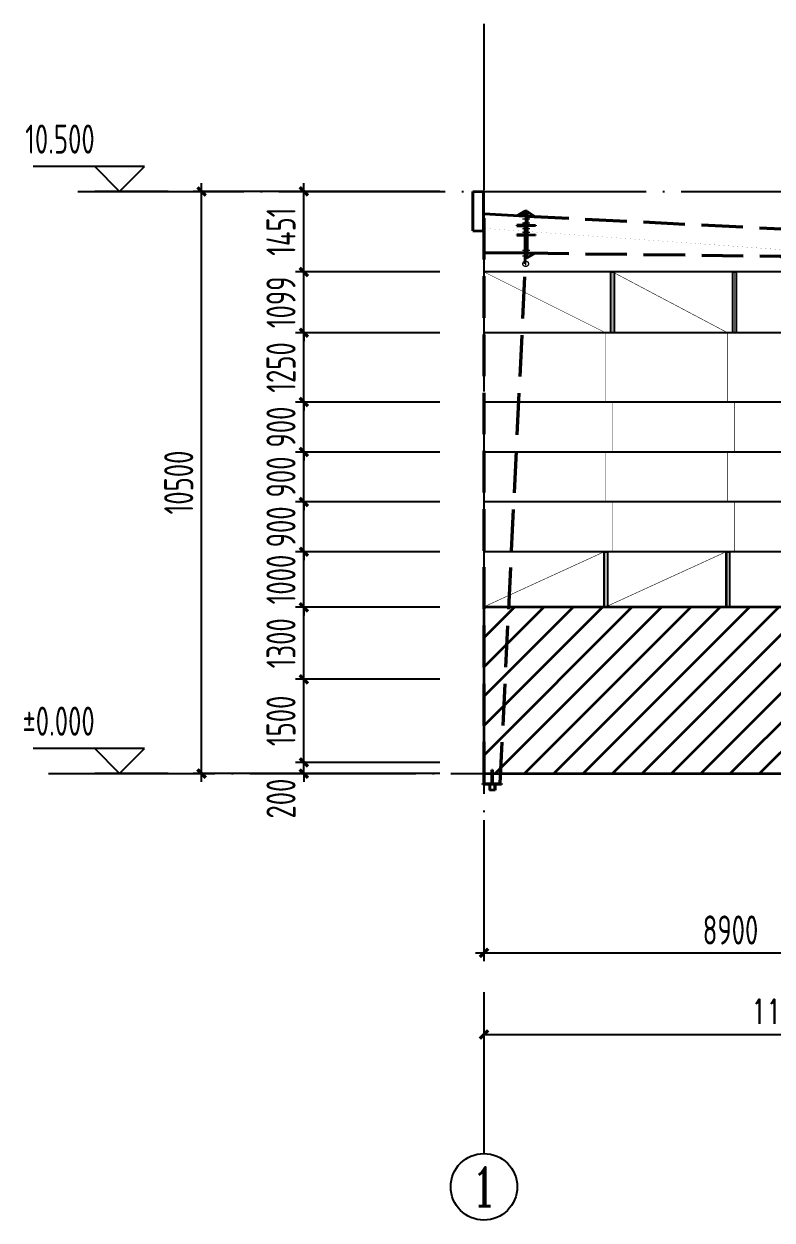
# Model space of a CAD drawing. Extents: x 899043 to 2598688, y -137197 to 211789.
# Drawn here: x 1909792 to 1923295, y 18555 to 40131 of the extents above; entities that cross this region are included whole.
import ezdxf
from ezdxf.enums import TextEntityAlignment as Align

# ---------------------------------------------------------------- set-up
doc = ezdxf.new("R2010")
doc.units = 0
doc.header["$LTSCALE"] = 1500
doc.header["$MEASUREMENT"] = 0
doc.linetypes.add('DASH', pattern=[0.35, 0.25, -0.1])
doc.linetypes.add('DOTE', pattern=[2.4200000000000004, 2, -0.2, 0.02, -0.2])
for name, color, linetype, lineweight in [('10', 7, 'Continuous', 35), ('114', 2, 'Continuous', 18), ('116', 1, 'Continuous', 35), ('14', 2, 'Continuous', 35), ('墙线__粗线', 7, 'Continuous', 18), ('钢板标注', 9, 'Continuous', 18)]:
    doc.layers.add(name, color=color, linetype=linetype, lineweight=lineweight)
for name, color, linetype in [('AXIS', 3, 'Continuous'), ('AXIS_TEXT', 7, 'Continuous'), ('DIM', 3, 'Continuous'), ('THIN', 7, 'Continuous')]:
    doc.layers.add(name, color=color, linetype=linetype)
doc.styles.add('_TCH_AXIS', font='COMPLEX', dxfattribs={"bigfont": 'GBCBIG'})
doc.styles.add('_TCH_DIM_T3', font='SIMPLEX', dxfattribs={"width": 0.7058823529411765, "bigfont": 'GBCBIG'})
doc.styles.add('COMPLEX', font='COMPLEX')
doc.styles.add('FromPkpm', font='Pkpmeng', dxfattribs={"width": 0.7, "bigfont": 'hztxt'})
doc.styles.add('TSSD_Dimension', font='Tssdeng.shx', dxfattribs={"width": 0.7, "bigfont": 'hztxt.shx'})
doc.styles.add('TSSD_Label', font='Tssdeng.shx', dxfattribs={"width": 0.7, "bigfont": 'hztxt.shx'})
doc.dimstyles.new('_TCH_ARCH&&150', dxfattribs={"dimtxt": 446.25, "dimasz": 150, "dimexe": 375, "dimexo": 450, "dimgap": 189.375, "dimtad": 1, "dimdec": 0, "dimzin": 0, "dimdsep": 46, "dimtxsty": '_TCH_DIM_T3', "dimblk": 'ARCHTICK', "dimcen": 0.09, "dimclrt": 7, "dimazin": 2, "dimtfac": 1, "dimtdec": 0, "dimtix": 1, "dimtmove": 2, "dimatfit": 3, "dimfxl": 0, "dimtolj": 1, "dimtzin": 0, "dimarcsym": 0})
doc.dimstyles.new('TSSD_150_150', dxfattribs={"dimtxt": 525, "dimasz": 150, "dimexe": 150, "dimexo": 375, "dimgap": 150, "dimtad": 1, "dimdec": 0, "dimzin": 0, "dimdsep": 46, "dimtxsty": 'TSSD_Dimension', "dimblk": 'ARCHTICK', "dimblk1": 'ARCHTICK', "dimblk2": 'ARCHTICK', "dimcen": 0, "dimdle": 150, "dimclrt": 7, "dimadec": 0, "dimazin": 0, "dimtfac": 1, "dimtdec": 0, "dimtix": 1, "dimtmove": 2, "dimatfit": 3, "dimfxl": 0, "dimtolj": 1, "dimtzin": 0, "dimarcsym": 0})

# ---------------------------------------------------------------- blocks, each defined once
blk = doc.blocks.new('_ArchTick')
at = {"color": 0, "linetype": 'ByBlock', "const_width": 0.4}
blk.add_lwpolyline([(-0.5, -0.5), (0.5, 0.5)], dxfattribs=at)
blk = doc.blocks.new('*D896')
at = {"layer": 'Defpoints', "color": 0}
for p in [(1912998.438616797, 37108.83222908267), (1917674.25550958, 37108.83222908266), (1917674.25551447, 26608.83222908266)]:
    blk.add_point(p, dxfattribs=at)
at = {"layer": 'DIM', "color": 0, "lineweight": -2}
for p, q in [((1912998.438616797, 26458.83222908266), (1912998.438616797, 37258.83222908267)), ((1917299.25550958, 37108.83222908266), (1912848.438616797, 37108.83222908267)), ((1917299.25551447, 26608.83222908266), (1912848.438616797, 26608.83222908266))]:
    blk.add_line(p, q, dxfattribs=at)
at = {"layer": 'DIM', "color": 0, "lineweight": -2, "xscale": 150, "yscale": 150, "zscale": 150}
for p, rotation in [((1912998.438616797, 37108.83222908267), 90), ((1912998.438616797, 26608.83222908266), 270)]:
    blk.add_blockref('_ArchTick', p, dxfattribs=dict(at, rotation=rotation))
at = {"layer": 'DIM', "color": 7, "insert": (1912585.938616797, 31858.83222908297), "char_height": 525, "attachment_point": 5, "rotation": 90, "style": 'TSSD_Dimension'}
blk.add_mtext('\\A1;10500', dxfattribs=at)
blk = doc.blocks.new('*D897')
at = {"layer": 'Defpoints', "color": 0}
for p in [(1914844.429730374, 26808.83224042351), (1917674.25551447, 26808.83224042351), (1917674.25551447, 26608.83227268411)]:
    blk.add_point(p, dxfattribs=at)
at = {"layer": 'DIM', "color": 0, "lineweight": -2}
for p, q in [((1917299.25551447, 26808.83224042351), (1914694.429730374, 26808.83224042351)), ((1914844.429730374, 26808.83224042351), (1914844.429730374, 26958.83224042351)), ((1914844.429730374, 26608.83227268411), (1914844.429730374, 26808.83224042351)), ((1917299.25551447, 26608.83227268411), (1914694.429730374, 26608.83227268411)), ((1914844.429730374, 26608.83227268411), (1914844.429730374, 26458.83227268411))]:
    blk.add_line(p, q, dxfattribs=at)
at = {"layer": 'DIM', "color": 0, "lineweight": -2, "xscale": 150, "yscale": 150, "zscale": 150}
for p, rotation in [((1914844.429730374, 26808.83224042351), 270), ((1914844.429730374, 26608.83227268411), 90)]:
    blk.add_blockref('_ArchTick', p, dxfattribs=dict(at, rotation=rotation))
at = {"layer": 'DIM', "color": 7, "insert": (1914431.929730374, 26157.19765729978), "char_height": 525, "attachment_point": 5, "rotation": 90, "style": 'TSSD_Dimension'}
blk.add_mtext('\\A1;200', dxfattribs=at)
blk = doc.blocks.new('*D898')
at = {"layer": 'Defpoints', "color": 0}
for p in [(1914844.429729981, 29608.83199054564), (1917674.25551447, 29608.83199054564), (1917674.25551447, 28308.83224041507)]:
    blk.add_point(p, dxfattribs=at)
at = {"layer": 'DIM', "color": 0, "lineweight": -2}
for p, q in [((1917299.25551447, 29608.83199054564), (1914694.429729981, 29608.83199054564)), ((1914844.429729981, 28158.83224041507), (1914844.429729981, 29758.83199054564)), ((1917299.25551447, 28308.83224041507), (1914694.429729981, 28308.83224041507))]:
    blk.add_line(p, q, dxfattribs=at)
at = {"layer": 'DIM', "color": 0, "lineweight": -2, "xscale": 150, "yscale": 150, "zscale": 150}
for p, rotation in [((1914844.429729981, 29608.83199054564), 90), ((1914844.429729981, 28308.83224041507), 270)]:
    blk.add_blockref('_ArchTick', p, dxfattribs=dict(at, rotation=rotation))
at = {"layer": 'DIM', "color": 7, "insert": (1914431.929729981, 28958.83211548067), "char_height": 525, "attachment_point": 5, "rotation": 90, "style": 'TSSD_Dimension'}
blk.add_mtext('\\A1;1300', dxfattribs=at)
blk = doc.blocks.new('*D899')
at = {"layer": 'Defpoints', "color": 0}
for p in [(1914844.429729677, 31508.8322459693), (1917674.25551447, 31508.8322459693), (1917674.25551447, 30608.83224041501)]:
    blk.add_point(p, dxfattribs=at)
at = {"layer": 'DIM', "color": 0, "lineweight": -2}
for p, q in [((1917299.25551447, 31508.8322459693), (1914694.429729677, 31508.8322459693)), ((1914844.429729677, 31508.8322459693), (1914844.429729677, 31658.8322459693)), ((1914844.429729677, 30608.83224041501), (1914844.429729677, 31508.8322459693)), ((1917299.25551447, 30608.83224041501), (1914694.429729677, 30608.83224041501)), ((1914844.429729677, 30608.83224041501), (1914844.429729677, 30458.83224041501))]:
    blk.add_line(p, q, dxfattribs=at)
at = {"layer": 'DIM', "color": 0, "lineweight": -2, "xscale": 150, "yscale": 150, "zscale": 150}
for p, rotation in [((1914844.429729677, 31508.8322459693), 270), ((1914844.429729677, 30608.83224041501), 90)]:
    blk.add_blockref('_ArchTick', p, dxfattribs=dict(at, rotation=rotation))
at = {"layer": 'DIM', "color": 7, "insert": (1914431.929729677, 31058.83224319246), "char_height": 525, "attachment_point": 5, "rotation": 90, "style": 'TSSD_Dimension'}
blk.add_mtext('\\A1;900', dxfattribs=at)
blk = doc.blocks.new('*D900')
at = {"layer": 'Defpoints', "color": 0}
for p in [(1914844.42972941, 33308.8322515236), (1917674.25551447, 33308.83225152359), (1917674.25551447, 32408.83225152359)]:
    blk.add_point(p, dxfattribs=at)
at = {"layer": 'DIM', "color": 0, "lineweight": -2}
for p, q in [((1914844.42972941, 33308.8322515236), (1914844.42972941, 33458.8322515236)), ((1917299.25551447, 33308.83225152359), (1914694.42972941, 33308.8322515236)), ((1914844.42972941, 32408.83225152359), (1914844.42972941, 33308.8322515236)), ((1917299.25551447, 32408.83225152359), (1914694.42972941, 32408.83225152359)), ((1914844.42972941, 32408.83225152359), (1914844.42972941, 32258.83225152359))]:
    blk.add_line(p, q, dxfattribs=at)
at = {"layer": 'DIM', "color": 0, "lineweight": -2, "xscale": 150, "yscale": 150, "zscale": 150}
for p, rotation in [((1914844.42972941, 33308.8322515236), 270), ((1914844.42972941, 32408.83225152359), 90)]:
    blk.add_blockref('_ArchTick', p, dxfattribs=dict(at, rotation=rotation))
at = {"layer": 'DIM', "color": 7, "insert": (1914431.92972941, 32858.83225152391), "char_height": 525, "attachment_point": 5, "rotation": 90, "style": 'TSSD_Dimension'}
blk.add_mtext('\\A1;900', dxfattribs=at)
blk = doc.blocks.new('*D901')
at = {"layer": 'Defpoints', "color": 0}
for p in [(1914844.429729225, 34558.83225152383), (1917674.25551447, 34558.83225152383), (1917674.25551447, 33308.83225152359)]:
    blk.add_point(p, dxfattribs=at)
at = {"layer": 'DIM', "color": 0, "lineweight": -2}
for p, q in [((1917299.25551447, 34558.83225152383), (1914694.429729225, 34558.83225152383)), ((1914844.429729225, 34558.83225152383), (1914844.429729225, 34708.83225152383)), ((1914844.429729225, 33308.8322515236), (1914844.429729225, 34558.83225152383)), ((1917299.25551447, 33308.83225152359), (1914694.429729225, 33308.8322515236)), ((1914844.429729225, 33308.8322515236), (1914844.429729225, 33158.8322515236))]:
    blk.add_line(p, q, dxfattribs=at)
at = {"layer": 'DIM', "color": 0, "lineweight": -2, "xscale": 150, "yscale": 150, "zscale": 150}
for p, rotation in [((1914844.429729225, 34558.83225152383), 270), ((1914844.429729225, 33308.8322515236), 90)]:
    blk.add_blockref('_ArchTick', p, dxfattribs=dict(at, rotation=rotation))
at = {"layer": 'DIM', "color": 7, "insert": (1914431.929729225, 33933.83225152402), "char_height": 525, "attachment_point": 5, "rotation": 90, "style": 'TSSD_Dimension'}
blk.add_mtext('\\A1;1250', dxfattribs=at)
blk = doc.blocks.new('*D902')
at = {"layer": 'Defpoints', "color": 0}
for p in [(1914844.429728847, 37108.83227254308), (1917674.25551447, 37108.83227254308), (1917674.25551447, 35658.20733888472)]:
    blk.add_point(p, dxfattribs=at)
at = {"layer": 'DIM', "color": 0, "lineweight": -2}
for p, q in [((1914844.429728847, 35508.20733888473), (1914844.429728847, 37258.83227254308)), ((1917299.25551447, 37108.83227254308), (1914694.429728847, 37108.83227254308)), ((1917299.25551447, 35658.20733888472), (1914694.429728847, 35658.20733888473))]:
    blk.add_line(p, q, dxfattribs=at)
at = {"layer": 'DIM', "color": 0, "lineweight": -2, "xscale": 150, "yscale": 150, "zscale": 150}
for p, rotation in [((1914844.429728847, 37108.83227254308), 90), ((1914844.429728847, 35658.20733888473), 270)]:
    blk.add_blockref('_ArchTick', p, dxfattribs=dict(at, rotation=rotation))
at = {"layer": 'DIM', "color": 7, "insert": (1914431.929728847, 36383.51980571421), "char_height": 525, "attachment_point": 5, "rotation": 90, "style": 'TSSD_Dimension'}
blk.add_mtext('\\A1;1451', dxfattribs=at)
blk = doc.blocks.new('*D903')
at = {"layer": 'Defpoints', "color": 0}
for p in [(1914844.42972904, 35658.20733888473), (1917674.25551447, 35658.20733888472), (1917674.25551447, 34558.83225152383)]:
    blk.add_point(p, dxfattribs=at)
at = {"layer": 'DIM', "color": 0, "lineweight": -2}
for p, q in [((1917299.25551447, 35658.20733888472), (1914694.42972904, 35658.20733888473)), ((1914844.42972904, 35658.20733888473), (1914844.42972904, 35808.20733888473)), ((1914844.42972904, 34558.83225152383), (1914844.42972904, 35658.20733888473)), ((1917299.25551447, 34558.83225152383), (1914694.42972904, 34558.83225152383)), ((1914844.42972904, 34558.83225152383), (1914844.42972904, 34408.83225152383))]:
    blk.add_line(p, q, dxfattribs=at)
at = {"layer": 'DIM', "color": 0, "lineweight": -2, "xscale": 150, "yscale": 150, "zscale": 150}
for p, rotation in [((1914844.42972904, 35658.20733888473), 270), ((1914844.42972904, 34558.83225152383), 90)]:
    blk.add_blockref('_ArchTick', p, dxfattribs=dict(at, rotation=rotation))
at = {"layer": 'DIM', "color": 7, "insert": (1914431.92972904, 35108.51979520459), "char_height": 525, "attachment_point": 5, "rotation": 90, "style": 'TSSD_Dimension'}
blk.add_mtext('\\A1;1099', dxfattribs=at)
blk = doc.blocks.new('*D904')
at = {"layer": 'Defpoints', "color": 0}
for p in [(1914844.429729544, 32408.83225152359), (1917674.25551447, 32408.83225152359), (1917674.25551447, 31508.8322459693)]:
    blk.add_point(p, dxfattribs=at)
at = {"layer": 'DIM', "color": 0, "lineweight": -2}
for p, q in [((1917299.25551447, 32408.83225152359), (1914694.429729544, 32408.83225152359)), ((1914844.429729544, 32408.83225152359), (1914844.429729544, 32558.83225152359)), ((1914844.429729544, 31508.8322459693), (1914844.429729544, 32408.83225152359)), ((1917299.25551447, 31508.8322459693), (1914694.429729544, 31508.8322459693)), ((1914844.429729544, 31508.8322459693), (1914844.429729544, 31358.8322459693))]:
    blk.add_line(p, q, dxfattribs=at)
at = {"layer": 'DIM', "color": 0, "lineweight": -2, "xscale": 150, "yscale": 150, "zscale": 150}
for p, rotation in [((1914844.429729544, 32408.83225152359), 270), ((1914844.429729544, 31508.8322459693), 90)]:
    blk.add_blockref('_ArchTick', p, dxfattribs=dict(at, rotation=rotation))
at = {"layer": 'DIM', "color": 7, "insert": (1914431.929729544, 31958.83224874676), "char_height": 525, "attachment_point": 5, "rotation": 90, "style": 'TSSD_Dimension'}
blk.add_mtext('\\A1;900', dxfattribs=at)
blk = doc.blocks.new('*D905')
at = {"layer": 'Defpoints', "color": 0}
for p in [(1914844.42972981, 30608.83224041495), (1917674.25551447, 30608.83224041495), (1917674.25551447, 29608.83199054564)]:
    blk.add_point(p, dxfattribs=at)
at = {"layer": 'DIM', "color": 0, "lineweight": -2}
for p, q in [((1914844.42972981, 30608.83224041495), (1914844.42972981, 30758.83224041495)), ((1917299.25551447, 30608.83224041495), (1914694.42972981, 30608.83224041495)), ((1914844.42972981, 29608.83199054564), (1914844.42972981, 30608.83224041495)), ((1917299.25551447, 29608.83199054564), (1914694.42972981, 29608.83199054564)), ((1914844.42972981, 29608.83199054564), (1914844.42972981, 29458.83199054564))]:
    blk.add_line(p, q, dxfattribs=at)
at = {"layer": 'DIM', "color": 0, "lineweight": -2, "xscale": 150, "yscale": 150, "zscale": 150}
for p, rotation in [((1914844.42972981, 30608.83224041495), 270), ((1914844.42972981, 29608.83199054564), 90)]:
    blk.add_blockref('_ArchTick', p, dxfattribs=dict(at, rotation=rotation))
at = {"layer": 'DIM', "color": 7, "insert": (1914431.92972981, 30108.83211548061), "char_height": 525, "attachment_point": 5, "rotation": 90, "style": 'TSSD_Dimension'}
blk.add_mtext('\\A1;1000', dxfattribs=at)
blk = doc.blocks.new('*D906')
at = {"layer": 'Defpoints', "color": 0}
for p in [(1914844.429730151, 28308.83224035005), (1917674.25551447, 28308.83224035005), (1917674.25551447, 26808.83224042351)]:
    blk.add_point(p, dxfattribs=at)
at = {"layer": 'DIM', "color": 0, "lineweight": -2}
for p, q in [((1917299.25551447, 28308.83224035005), (1914694.429730151, 28308.83224035005)), ((1914844.429730151, 26658.83224042351), (1914844.429730151, 28458.83224035005)), ((1917299.25551447, 26808.83224042351), (1914694.429730151, 26808.83224042351))]:
    blk.add_line(p, q, dxfattribs=at)
at = {"layer": 'DIM', "color": 0, "lineweight": -2, "xscale": 150, "yscale": 150, "zscale": 150}
for p, rotation in [((1914844.429730151, 28308.83224035005), 90), ((1914844.429730151, 26808.83224042351), 270)]:
    blk.add_blockref('_ArchTick', p, dxfattribs=dict(at, rotation=rotation))
at = {"layer": 'DIM', "color": 7, "insert": (1914431.929730151, 27558.83224038709), "char_height": 525, "attachment_point": 5, "rotation": 90, "style": 'TSSD_Dimension'}
blk.add_mtext('\\A1;1500', dxfattribs=at)
blk = doc.blocks.new('A$C72AE6952')
at = {"color": 253, "linetype": 'DASH', "lineweight": 35, "ltscale": 2}
for p, q in [((-22350, 9992.5), (-22349.99999989872, 10699.99220542183)), ((-22349.99999989872, 10699.99220542183), (-22341.99999989872, 10699.99220542183)), ((-22349.99999989872, 10699.99220542183), (-22149.99999989872, 10699.99220542183)), ((-22342, 9992.5), (-22341.99999989872, 10699.99220542183)), ((-22158, 9992.5), (-22157.99999989872, 10699.99220542183)), ((-22157.99999989872, 10699.99220542183), (-22149.99999989872, 10699.99220542183)), ((-22150, 9992.5), (-22149.99999989872, 10699.99220542183)), ((-22150, 20), (-22150.00042724609, 10287.984375)), ((-22150.00042724609, 10287.984375), (-22138.00042724609, 10287.3828125)), ((-22138, 20), (-22138.00042724609, 10287.3828125)), ((-21369.61645507812, 10260.98046875), (-16650, 10025)), ((-21369.61645507812, 10248.96484375), (-16650.59912109375, 10013.015625)), ((-22350, 9992.5), (-22150, 9992.5)), ((-16614.4443359375, 10015.2109375), (-5686.349609375, 9468.80859375)), ((-16614.044921875, 10023.203125), (-5685.95703125, 9476.796875)), ((-21369.61645507812, 9596.96484375), (-16674.36865234375, 9537.6171875)), ((-21369.61645507812, 9584.9609375), (-16674.96826171875, 9525.625)), ((-16639.01318359375, 9523.82421875), (-5710.591796875, 8977.40625)), ((-16638.61376953125, 9531.81640625), (-5710.197265625, 8985.3984375)), ((-21862.01416015625, 20), (-21405.61645507812, 9394.9609375)), ((-21850, 20), (-21393.60180664062, 9394.9609375)), ((-21405.61645507812, 9394.9609375), (-21393.60180664062, 9394.9609375)), ((-5650.591796875, 9463.015625), (-309.099609375, 9203.03125)), ((-5650, 9475), (-309.099609375, 9215.046875)), ((-11224.99612600822, 9254.525488208295), (-11224.99612622824, 19.9999985081522)), ((-11219.99612600822, 9254.275465006169), (-11219.99612622824, 19.9999985081522)), ((-11079.99612600822, 9247.274815345983), (-11079.99612622824, 19.9999985081522)), ((-11074.99612600775, 9247.024792143828), (-11074.99612622824, 19.9999985081522)), ((-5674.634765625, 8975.62109375), (-309.099609375, 8476.2578125)), ((-5674.04296875, 8987.6171875), (-309.099609375, 8488.3125)), ((137.998046875, 20), (275.66796875, 8443.6875)), ((150, 20), (287.66796875, 8443.6875)), ((275.66796875, 8443.6875), (287.66796875, 8443.6875)), ((-150, 20), (-285.1015625, 8286.2578125)), ((-285.1015625, 8286.2578125), (-273.099609375, 8286.2578125)), ((-137.998046875, 20), (-273.099609375, 8286.2578125))]:
    blk.add_line(p, q, dxfattribs=at)
at = {"layer": '114', "color": 253, "linetype": 'DASH', "lineweight": 18, "ltscale": 2}
for p, q in [((-21455.61645507812, 10305.98046875), (-21319.61645507812, 10305.98046875)), ((-21455.61645507812, 10203.96484375), (-21319.61645507812, 10203.96484375)), ((-21455.61645507812, 10133.96484375), (-21319.61645507812, 10133.96484375)), ((-21455.61645507812, 10033.96484375), (-21319.61645507812, 10033.96484375)), ((-21455.61645507812, 9963.96484375), (-21319.61645507812, 9963.96484375)), ((-16702.78369140625, 9970.56640625), (-16566.95361328125, 9963.77734375)), ((-16697.6904296875, 10072.44140625), (-16561.8603515625, 10065.6484375)), ((-21455.61645507812, 9641.96484375), (-21319.61645507812, 9641.96484375)), ((-21455.61645507812, 9539.9609375), (-21319.61645507812, 9539.9609375)), ((-16722.05908203125, 9585.05859375), (-16586.22900390625, 9578.265625)), ((-5733.6796875, 9524.203125), (-5597.84375, 9517.50390625)), ((-16727.15283203125, 9483.17578125), (-16591.32275390625, 9476.3828125)), ((-5738.505859375, 9426.328125), (-5602.669921875, 9419.625)), ((-359.099609375, 9260.046875), (-223.099609375, 9260.046875)), ((-359.099609375, 9158.03125), (-223.099609375, 9158.03125)), ((-359.099609375, 9088.03125), (-223.099609375, 9088.03125)), ((225.66796875, 9261.19140625), (361.66796875, 9261.19140625)), ((225.66796875, 9161.1796875), (361.66796875, 9161.1796875)), ((225.66796875, 9091.1796875), (361.66796875, 9091.1796875)), ((-5762.748046875, 8934.921875), (-5626.912109375, 8928.22265625)), ((-5757.919921875, 9032.8046875), (-5622.083984375, 9026.10546875)), ((-359.099609375, 8988.03125), (-223.099609375, 8988.03125)), ((-359.099609375, 8918.03125), (-223.099609375, 8918.03125)), ((225.66796875, 8890.1796875), (361.66796875, 8890.1796875)), ((225.66796875, 8688.75390625), (361.66796875, 8688.75390625)), ((-359.099609375, 8533.3125), (-223.099609375, 8533.3125)), ((-359.099609375, 8431.2578125), (-223.099609375, 8431.2578125)), ((225.66796875, 8588.6875), (361.66796875, 8588.6875))]:
    blk.add_line(p, q, dxfattribs=at)
at = {"layer": '114', "color": 253, "linetype": 'DASH', "lineweight": 70, "ltscale": 2}
for p, q in [((-21405.61645507812, 10305.98046875), (-21369.61645507812, 10305.98046875)), ((-21405.61645507812, 10203.96484375), (-21369.61645507812, 10203.96484375)), ((-21405.61645507812, 10133.96484375), (-21369.61645507812, 10133.96484375)), ((-21405.61645507812, 10033.96484375), (-21369.61645507812, 10033.96484375)), ((-21405.61645507812, 9963.96484375), (-21369.61645507812, 9963.96484375)), ((-16652.84619140625, 9968.0703125), (-16616.89111328125, 9966.2734375)), ((-16647.7529296875, 10069.9453125), (-16611.7978515625, 10068.1484375)), ((-21405.61645507812, 9641.96484375), (-21369.61645507812, 9641.96484375)), ((-21405.61645507812, 9539.9609375), (-21369.61645507812, 9539.9609375)), ((-16672.12158203125, 9582.5625), (-16636.16650390625, 9580.765625)), ((-5683.740234375, 9521.7421875), (-5647.783203125, 9519.96875)), ((-16677.21533203125, 9480.6796875), (-16641.26025390625, 9478.8828125)), ((-5688.56640625, 9423.86328125), (-5652.609375, 9422.08984375)), ((-309.099609375, 9260.046875), (-273.099609375, 9260.046875)), ((-309.099609375, 9158.03125), (-273.099609375, 9158.03125)), ((-309.099609375, 9088.03125), (-273.099609375, 9088.03125)), ((275.66796875, 9261.19140625), (311.66796875, 9261.19140625)), ((275.66796875, 9161.1796875), (311.66796875, 9161.1796875)), ((275.66796875, 9091.1796875), (311.66796875, 9091.1796875)), ((-5712.80859375, 8932.4609375), (-5676.8515625, 8930.6875)), ((-5707.98046875, 9030.34375), (-5672.0234375, 9028.5703125)), ((-309.099609375, 8988.03125), (-273.099609375, 8988.03125)), ((-309.099609375, 8918.03125), (-273.099609375, 8918.03125)), ((275.66796875, 8890.1796875), (311.66796875, 8890.1796875)), ((275.66796875, 8688.75390625), (311.66796875, 8688.75390625)), ((-309.099609375, 8533.3125), (-273.099609375, 8533.3125)), ((-309.099609375, 8431.2578125), (-273.099609375, 8431.2578125)), ((275.66796875, 8588.6875), (311.66796875, 8588.6875))]:
    blk.add_line(p, q, dxfattribs=at)
at = {"layer": '116', "color": 253, "linetype": 'DASH', "lineweight": 35, "ltscale": 2}
for p, q in [((-22050, 2.930755726993084e-08), (-22050.00000005867, -99.99999997069244)), ((-22041.5, 2.435990609228611e-08), (-22041.50000005867, -99.9999999756401)), ((-50, 2.930755726993084e-08), (-50.00000005867332, -99.99999997069244)), ((-41.5, 2.435990609228611e-08), (-41.50000005867332, -99.9999999756401)), ((-21950.00000005867, -100.0000000293658), (-22050.00000005867, -99.99999997069244)), ((-21958.5, -2.435990609228611e-08), (-21958.50000005867, -100.0000000243599)), ((-21950, -2.936576493084431e-08), (-21950.00000005867, -100.0000000293658)), ((-11200.00002307631, -1.491847797296941e-06), (-11200.00002307631, -100.0000014918478)), ((-11200.00002307631, -100.0000014918478), (-11100.00002307631, -100.0000014918478)), ((-11191.50002307631, -1.491847797296941e-06), (-11191.50002307631, -100.0000014918478)), ((-11108.50002307631, -1.491847797296941e-06), (-11108.50002307631, -100.0000014918478)), ((-11100.00002307631, -1.491847797296941e-06), (-11100.00002307631, -100.0000014918478)), ((49.99999994132668, -100.0000000293658), (-50.00000005867332, -99.99999997069244)), ((41.5, -2.435990609228611e-08), (41.49999994132668, -100.0000000243599)), ((50, -2.936576493084431e-08), (49.99999994132668, -100.0000000293658))]:
    blk.add_line(p, q, dxfattribs=at)
at = {"layer": '14', "color": 253, "linetype": 'DASH', "lineweight": 35, "ltscale": 2}
for p, q in [((-22150.00042724609, 10300), (-21405.61645507812, 10262.78125)), ((-22150.00042724609, 10287.984375), (-22150.00042724609, 10300)), ((-21405.61645507812, 10250.765625), (-22150.00042724609, 10287.984375)), ((-21540.44799804688, 10269.51953125), (-21405.61645507812, 10347.78125)), ((-21425.59143066406, 10263.77734375), (-21540.44799804688, 10269.51953125)), ((-21405.61645507812, 10282.78125), (-21425.59143066406, 10263.77734375)), ((-21405.61645507812, 9394.9609375), (-21405.61645507812, 10349.9609375)), ((-21405.61645507812, 10349.9609375), (-21387.61645507812, 10349.9609375)), ((-21405.61645507812, 10347.78125), (-21405.61645507812, 10282.78125)), ((-21405.61645507812, 10262.78125), (-21405.61645507812, 10250.765625)), ((-21387.61645507812, 10349.9609375), (-21387.61645507812, 9394.9609375)), ((-21387.61645507812, 9494.9609375), (-21387.61645507812, 10349.9609375)), ((-21387.61645507812, 10349.9609375), (-21369.61645507812, 10349.9609375)), ((-21369.61645507812, 10349.9609375), (-21369.61645507812, 9494.9609375)), ((-21369.61645507812, 10280.98046875), (-21369.61645507812, 10345.98046875)), ((-21369.61645507812, 10345.98046875), (-21234.78491210938, 10254.23828125)), ((-21349.64135742188, 10259.98046875), (-21369.61645507812, 10280.98046875)), ((-21234.78491210938, 10254.23828125), (-21349.64135742188, 10259.98046875)), ((-21405.61645507812, 10088.96484375), (-21555.61645507812, 10088.96484375)), ((-21555.61645507812, 10088.96484375), (-21555.61645507812, 10078.96484375)), ((-21555.61645507812, 10078.96484375), (-21405.61645507812, 10078.96484375)), ((-21405.61645507812, 10078.96484375), (-21405.61645507812, 10088.96484375)), ((-21369.61645507812, 10088.96484375), (-21219.61645507812, 10088.96484375)), ((-21369.61645507812, 10078.96484375), (-21369.61645507812, 10088.96484375)), ((-21219.61645507812, 10078.96484375), (-21369.61645507812, 10078.96484375)), ((-21219.61645507812, 10088.96484375), (-21219.61645507812, 10078.96484375)), ((-16784.83154296875, 10031.7421875), (-16645.505859375, 10114.88671875)), ((-16669.97509765625, 10026), (-16784.83154296875, 10031.7421875)), ((-16679.5126953125, 9434.734375), (-16645.505859375, 10114.88671875)), ((-16649.00146484375, 10044.97265625), (-16669.97509765625, 10026)), ((-16627.5283203125, 10113.98828125), (-16661.53515625, 9433.8359375)), ((-16661.53515625, 9433.8359375), (-16627.5283203125, 10113.98828125)), ((-16645.505859375, 10114.88671875), (-16649.00146484375, 10044.97265625)), ((-16645.505859375, 10114.88671875), (-16627.5283203125, 10113.98828125)), ((-16609.55078125, 10113.08984375), (-16643.5576171875, 9432.9375)), ((-16627.5283203125, 10113.98828125), (-16609.55078125, 10113.08984375)), ((-16613.04638671875, 10043.17578125), (-16609.55078125, 10113.08984375)), ((-16594.06982421875, 10022.203125), (-16613.04638671875, 10043.17578125)), ((-16609.55078125, 10113.08984375), (-16479.21337890625, 10016.4609375)), ((-16479.21337890625, 10016.4609375), (-16594.06982421875, 10022.203125)), ((-21405.61645507812, 9918.96484375), (-21555.61645507812, 9918.96484375)), ((-21555.61645507812, 9918.96484375), (-21555.61645507812, 9908.96484375)), ((-21555.61645507812, 9908.96484375), (-21405.61645507812, 9908.96484375)), ((-21405.61645507812, 9908.96484375), (-21405.61645507812, 9918.96484375)), ((-21369.61645507812, 9918.96484375), (-21219.61645507812, 9918.96484375)), ((-21369.61645507812, 9908.96484375), (-21369.61645507812, 9918.96484375)), ((-21219.61645507812, 9908.96484375), (-21369.61645507812, 9908.96484375)), ((-21219.61645507812, 9918.96484375), (-21219.61645507812, 9908.96484375)), ((-22138.00042724609, 9596.9609375), (-21405.61645507812, 9596.9609375)), ((-22138.00042724609, 9584.9609375), (-22138.00042724609, 9596.9609375)), ((-21405.61645507812, 9584.9609375), (-22138.00042724609, 9584.9609375)), ((-21405.61645507812, 9596.9609375), (-21405.61645507812, 9584.9609375)), ((-21369.61645507812, 9494.9609375), (-21387.61645507812, 9494.9609375)), ((-21369.61645507812, 9564.9609375), (-21349.61791992188, 9584.7109375)), ((-21234.62719726562, 9583.2578125), (-21369.61645507812, 9499.9609375)), ((-21369.61645507812, 9499.9609375), (-21369.61645507812, 9564.9609375)), ((-21349.61791992188, 9584.7109375), (-21234.62719726562, 9583.2578125)), ((-16679.46240234375, 9435.734375), (-16809.95751953125, 9527.328125)), ((-16809.95751953125, 9527.328125), (-16694.966796875, 9525.875)), ((-16694.966796875, 9525.875), (-16675.966796875, 9505.6484375)), ((-16675.966796875, 9505.6484375), (-16679.46240234375, 9435.734375)), ((-16504.181640625, 9517.08203125), (-16643.50732421875, 9433.9375)), ((-16643.50732421875, 9433.9375), (-16640.01171875, 9503.8515625)), ((-16640.01171875, 9503.8515625), (-16619.0380859375, 9522.82421875)), ((-16619.0380859375, 9522.82421875), (-16504.181640625, 9517.08203125)), ((-5820.7890625, 9483.5390625), (-5681.5234375, 9566.6875)), ((-5715.076171875, 8886.515625), (-5681.5234375, 9566.6875)), ((-5684.970703125, 9496.7734375), (-5705.931640625, 9477.796875)), ((-5663.544921875, 9565.80078125), (-5697.09765625, 8885.62890625)), ((-5697.09765625, 8885.62890625), (-5663.544921875, 9565.80078125)), ((-5681.5234375, 9566.6875), (-5684.970703125, 9496.7734375)), ((-5681.5234375, 9566.6875), (-5663.544921875, 9565.80078125)), ((-5645.56640625, 9564.9140625), (-5679.119140625, 8884.7421875)), ((-5663.544921875, 9565.80078125), (-5645.56640625, 9564.9140625)), ((-5649.013671875, 9494.9765625), (-5645.56640625, 9564.890625)), ((-5630.0234375, 9474.02734375), (-5649.013671875, 9494.9765625)), ((-5645.56640625, 9564.890625), (-5515.16015625, 9468.4375)), ((-21387.61645507812, 9394.9609375), (-21405.61645507812, 9394.9609375)), ((-16661.53515625, 9433.8359375), (-16679.5126953125, 9434.734375)), ((-16643.5576171875, 9432.9375), (-16661.53515625, 9433.8359375)), ((-5705.931640625, 9477.796875), (-5820.7890625, 9483.5390625)), ((-5515.16015625, 9468.4375), (-5630.0234375, 9474.02734375)), ((-448.93359375, 9221.8515625), (-309.099609375, 9305.046875)), ((-309.099609375, 8386.2578125), (-309.099609375, 9306.2578125)), ((-309.099609375, 9306.2578125), (-291.099609375, 9306.2578125)), ((-309.099609375, 9305.046875), (-309.099609375, 9235.046875)), ((-291.099609375, 8286.2578125), (-291.099609375, 9306.2578125)), ((-291.099609375, 9306.2578125), (-273.099609375, 9306.2578125)), ((-291.099609375, 9306.2578125), (-291.099609375, 8386.2578125)), ((-273.099609375, 9306.2578125), (-273.099609375, 8286.2578125)), ((275.66796875, 8443.6875), (275.66796875, 9308.6875)), ((275.66796875, 9308.6875), (293.66796875, 9308.6875)), ((293.66796875, 9308.6875), (293.66796875, 8443.6875)), ((293.66796875, 8543.6875), (293.66796875, 9308.6875)), ((293.66796875, 9308.6875), (311.66796875, 9308.6875)), ((311.66796875, 9308.6875), (311.66796875, 8543.6875)), ((311.66796875, 9236.19140625), (311.66796875, 9306.19140625)), ((-329.076171875, 9216.015625), (-448.93359375, 9221.8515625)), ((-309.099609375, 9235.046875), (-329.076171875, 9216.015625)), ((275.66796875, 9216.19140625), (-273.099609375, 9215.046875)), ((-273.099609375, 9215.046875), (-273.099609375, 9203.03125)), ((-273.099609375, 9203.03125), (275.66796875, 9206.1796875)), ((-223.099609375, 9203.1328125), (-217.099609375, 9203.1484375)), ((221.787109375, 8628.4921875), (-223.099609375, 9203.1328125)), ((-217.099609375, 9203.1484375), (227.560546875, 8630.125)), ((275.66796875, 9206.1796875), (275.66796875, 9216.19140625)), ((-5715.025390625, 8887.515625), (-5845.423828125, 8984.14453125)), ((-5845.423828125, 8984.14453125), (-5730.56640625, 8978.40234375)), ((-5730.56640625, 8978.40234375), (-5711.578125, 8957.4296875)), ((-5697.09765625, 8885.62890625), (-5715.076171875, 8886.515625)), ((-5711.578125, 8957.4296875), (-5715.025390625, 8887.515625)), ((-5679.119140625, 8884.7421875), (-5697.09765625, 8885.62890625)), ((-5540.21484375, 8963.109375), (-5679.068359375, 8885.73046875)), ((-5679.068359375, 8885.73046875), (-5675.62109375, 8955.6484375)), ((-5675.62109375, 8955.6484375), (-5654.720703125, 8973.76953125)), ((-5654.720703125, 8973.76953125), (-5540.21484375, 8963.109375)), ((-309.099609375, 9043.03125), (-459.099609375, 9043.03125)), ((-459.099609375, 9043.03125), (-459.099609375, 9033.03125)), ((-459.099609375, 9033.03125), (-309.099609375, 9033.03125)), ((-309.099609375, 8873.03125), (-459.099609375, 8873.03125)), ((-459.099609375, 8873.03125), (-459.099609375, 8863.03125)), ((-459.099609375, 8863.03125), (-309.099609375, 8863.03125)), ((-309.099609375, 9033.03125), (-309.099609375, 9043.03125)), ((-309.099609375, 8863.03125), (-309.099609375, 8873.03125)), ((-273.099609375, 9043.03125), (-123.099609375, 9043.03125)), ((-273.099609375, 9033.03125), (-273.099609375, 9043.03125)), ((-123.099609375, 9033.03125), (-273.099609375, 9033.03125)), ((-273.099609375, 8873.03125), (-123.099609375, 8873.03125)), ((-273.099609375, 8863.03125), (-273.099609375, 8873.03125)), ((-123.099609375, 8863.03125), (-273.099609375, 8863.03125)), ((-123.099609375, 9043.03125), (-123.099609375, 9033.03125)), ((-123.099609375, 8873.03125), (-123.099609375, 8863.03125)), ((275.66796875, 9046.1796875), (155.66796875, 9046.1796875)), ((155.66796875, 9046.1796875), (155.66796875, 9036.1796875)), ((155.66796875, 9036.1796875), (275.66796875, 9036.1796875)), ((275.66796875, 9036.1796875), (275.66796875, 9046.1796875)), ((311.66796875, 9046.1796875), (431.66796875, 9046.1796875)), ((311.66796875, 9036.1796875), (311.66796875, 9046.1796875)), ((431.66796875, 9036.1796875), (311.66796875, 9036.1796875)), ((431.66796875, 9046.1796875), (431.66796875, 9036.1796875)), ((-273.099609375, 8488.3125), (275.66796875, 8643.75390625)), ((275.66796875, 8633.6875), (-273.099609375, 8476.2578125)), ((275.66796875, 8643.75390625), (275.66796875, 8633.6875)), ((-309.099609375, 8386.2578125), (-448.498046875, 8489.234375)), ((-448.498046875, 8489.234375), (-329.013671875, 8478.11328125)), ((-329.013671875, 8478.11328125), (-309.099609375, 8456.2578125)), ((-309.099609375, 8456.2578125), (-309.099609375, 8386.2578125)), ((-273.099609375, 8476.2578125), (-273.099609375, 8488.3125)), ((227.560546875, 8630.125), (221.787109375, 8628.4921875)), ((293.66796875, 8443.6875), (275.66796875, 8443.6875)), ((311.66796875, 8543.6875), (293.66796875, 8543.6875)), ((311.66796875, 8543.6875), (311.66796875, 8613.6875)), ((-291.099609375, 8386.2578125), (-309.099609375, 8386.2578125)), ((-273.099609375, 8286.2578125), (-291.099609375, 8286.2578125)), ((-22005, 20), (-22005, 270)), ((-22005, 270), (-21995, 270)), ((-21995, 270), (-21995, 20)), ((-11154.00002307631, 19.9999985081522), (-11154.00002307631, 269.9999985081522)), ((-11154.00002307631, 269.9999985081522), (-11146.00002307631, 269.9999985081522)), ((-11146.00002307631, 269.9999985081522), (-11146.00002307631, 19.9999985081522)), ((-5, 20), (-5, 270)), ((-5, 270), (5, 270)), ((5, 270), (5, 20)), ((-22170, 0), (-22170, 20)), ((-22170, 20), (-21830, 20)), ((-21830, 0), (-22170, 0)), ((-21995, 20), (-22005, 20)), ((-22004.99999998813, 20.00000000293949), (-21994.99999998813, 19.99999999706051)), ((-21830, 20), (-21830, 0)), ((-11270.00002307631, -1.491847797296941e-06), (-11270.00002307631, 19.9999985081522)), ((-11270.00002307631, 19.9999985081522), (-11030.00002307631, 19.9999985081522)), ((-11146.00002307631, 19.9999985081522), (-11154.00002307631, 19.9999985081522)), ((-11030.00002307631, 19.9999985081522), (-11030.00002307631, -1.491847797296941e-06)), ((-170, 0), (-170, 20)), ((-170, 20), (170, 20)), ((170, 0), (-170, 0)), ((5, 20), (-5, 20)), ((-4.999999988125637, 20.00000000293949), (5.000000011874363, 19.99999999706051)), ((170, 20), (170, 0)), ((-11030.00002307631, -1.491847797296941e-06), (-11270.00002307631, -1.491847797296941e-06))]:
    blk.add_line(p, q, dxfattribs=at)
at = {"layer": '墙线__粗线', "color": 253, "linetype": 'DASH', "lineweight": 18, "ltscale": 2}
for centre in [(-21396.61645507812, 9394.9609375), (284.66796875, 8443.6875), (-282.099609375, 8286.2578125)]:
    blk.add_circle(centre, 50, dxfattribs=at)
at = {"layer": '钢板标注', "color": 253, "linetype": 'DASH', "lineweight": 18, "ltscale": 2}
for p, q in [((1.28515625, 9209.609375), (-175.84375, 9033.1875)), ((-175.84375, 9033.1875), (-575.84375, 9033.1875)), ((2.34375, 8915.8203125), (-174.78515625, 8739.39453125)), ((-174.78515625, 8739.39453125), (-574.78515625, 8739.39453125)), ((1.28515625, 8561), (-175.84375, 8384.57421875)), ((-175.84375, 8384.57421875), (-575.84375, 8384.57421875))]:
    blk.add_line(p, q, dxfattribs=at)
at = {"layer": '钢板标注', "color": 253, "linetype": 'DASH', "ltscale": 2}
for points in [[(1.335156250745058, 9209.609375, 0.1000000014901161, 0.1000000014901161, 1), (1.235156249254942, 9209.609375, 0.1000000014901161, 0.1000000014901161, 1)], [(2.393750000745058, 8915.8203125, 0.1000000014901161, 0.1000000014901161, 1), (2.293749999254942, 8915.8203125, 0.1000000014901161, 0.1000000014901161, 1)], [(1.335156250745058, 8561, 0.1000000014901161, 0.1000000014901161, 1), (1.235156249254942, 8561, 0.1000000014901161, 0.1000000014901161, 1)]]:
    blk.add_lwpolyline(points, format="xyseb", close=True, dxfattribs=at)
at = {"layer": '钢板标注', "color": 253, "linetype": 'DASH', "lineweight": 25, "style": 'FromPkpm', "width": 0.58}
for s, p in [('-12', (-375.84375, 9068.1875)), ('-6', (-374.78515625, 8774.39453125)), ('-12', (-375.84375, 8419.57421875))]:
    blk.add_text(s, height=225, dxfattribs=at).set_placement(p, align=Align.CENTER)
blk = doc.blocks.new('_AXISO')
blk.add_circle((0, 0), 0.5)
at = {"layer": 'AXIS_TEXT', "style": 'COMPLEX', "width": 1.041666666666667}
blk.add_attdef('A', text='', height=0.56, dxfattribs=at).set_placement((-0.25, -0.28), (0.25, -0.28), align=Align.FIT)
blk = doc.blocks.new('*D1738')
at = {"layer": 'AXIS', "color": 0, "lineweight": -2}
for p, q in [((1918094.311781172, 22668.27950640474), (1918094.311781172, 21527.8317361869)), ((1929094.311774465, 22668.27950640474), (1929094.311774465, 21527.8317361869)), ((1918094.311781172, 21902.8317361869), (1929094.311774465, 21902.8317361869))]:
    blk.add_line(p, q, dxfattribs=at)
at = {"layer": 'Defpoints', "color": 0}
for p in [(1918094.311781172, 23118.27950640474), (1929094.311774465, 23118.27950640474), (1929094.311774465, 21902.8317361869)]:
    blk.add_point(p, dxfattribs=at)
at = {"layer": 'AXIS', "color": 0, "lineweight": -2, "xscale": 150, "yscale": 150, "zscale": 150, "rotation": 180}
blk.add_blockref('_ArchTick', (1918094.311781172, 21902.8317361869), dxfattribs=at)
at = {"layer": 'AXIS', "color": 0, "lineweight": -2, "xscale": 150, "yscale": 150, "zscale": 150}
blk.add_blockref('_ArchTick', (1929094.311774465, 21902.8317361869), dxfattribs=at)
at = {"layer": 'AXIS', "color": 7, "insert": (1923594.311777819, 22315.3317361869), "char_height": 446.25, "attachment_point": 5, "style": '_TCH_DIM_T3'}
blk.add_mtext('\\A1;11000', dxfattribs=at)
blk = doc.blocks.new('*D1740')
at = {"layer": 'Defpoints', "color": 0}
for p in [(1918094.311808111, 26142.84294011755), (1926994.311817387, 25767.84294011755), (1926994.311817387, 23374.67693315409)]:
    blk.add_point(p, dxfattribs=at)
at = {"layer": 'DIM', "color": 0, "lineweight": -2}
for p, q in [((1918094.311808111, 25767.84294011755), (1918094.311808111, 23224.67693315409)), ((1926994.311817387, 25392.84294011755), (1926994.311817387, 23224.67693315409)), ((1917944.311808111, 23374.67693315409), (1927144.311817387, 23374.67693315409))]:
    blk.add_line(p, q, dxfattribs=at)
at = {"layer": 'DIM', "color": 0, "lineweight": -2, "xscale": 150, "yscale": 150, "zscale": 150, "rotation": 180}
blk.add_blockref('_ArchTick', (1918094.311808111, 23374.67693315409), dxfattribs=at)
at = {"layer": 'DIM', "color": 0, "lineweight": -2, "xscale": 150, "yscale": 150, "zscale": 150}
blk.add_blockref('_ArchTick', (1926994.311817387, 23374.67693315409), dxfattribs=at)
at = {"layer": 'DIM', "color": 7, "insert": (1922544.311812749, 23787.17693315409), "char_height": 525, "attachment_point": 5, "style": 'TSSD_Dimension'}
blk.add_mtext('\\A1;8900', dxfattribs=at)

msp = doc.modelspace()

# ---------------------------------------------------------------- hatches: boundary and pattern name
at = {"layer": '10', "linetype": 'ByBlock'}
h = msp.add_hatch(dxfattribs=at)
h.set_pattern_fill('ANSI31', color=253, scale=3000, style=0)
h.set_pattern_definition([(45, (0, 0), (-265.1650429449553, 265.1650429449554), [])])
h.paths.add_polyline_path([(1918094.311808111, 26608.83222772499), (1926994.311817387, 26608.83222772499), (1926994.311817387, 29608.83182548725), (1918094.311808111, 29608.83182548725)])

# ---------------------------------------------------------------- linework, layer by layer
at = {"color": 2, "linetype": 'ByBlock'}
for p, q in [((1929094.311837951, 35658.20724296216), (1918094.311852235, 35658.20725415288)), ((1940094.311823667, 34558.83214441055), (1918094.311852235, 34558.83216679198)), ((1940094.31182405, 33308.83214440985), (1918094.311853983, 33308.8321667914)), ((1940094.311824326, 32408.83214440939), (1918094.311855242, 32408.83216679106)), ((1940094.311824601, 31508.8321388551), (1918094.3118565, 31508.83216123687)), ((1940094.311824877, 30608.83213330022), (1918094.311857759, 30608.83215568212)), ((1930794.311813534, 29608.83144412938), (1918094.311859367, 29608.83271866753))]:
    msp.add_line(p, q, dxfattribs=at)
for points, const_width in [([(1918094.311849601, 36442.6708070821), (1939935.21223107, 34885.09003336745)], 1), ([(1918094.311850698, 35658.20725415288), (1920294.311797569, 34558.83292903168)], 10), ([(1920414.311801195, 34558.83227852845), (1920414.311951564, 35658.20725179265)], 10), ([(1920414.311957439, 35658.20725179265), (1922494.311953975, 34558.83281272736)], 10), ([(1922614.311801195, 34558.83227852845), (1922614.311951564, 35658.20724955451)], 10), ([(1920294.311805463, 33308.83279037543), (1920294.311798581, 34558.83231307377)], 10), ([(1922494.311805463, 33308.83279037543), (1922494.311798581, 34558.83231307377)], 10), ([(1920414.311799007, 32408.83211881595), (1920414.311969623, 33308.83277464597)], 10), ([(1922614.311799007, 32408.83211881595), (1922614.311969623, 33308.83277464597)], 10), ([(1920294.311806592, 31508.83214780784), (1920294.311799354, 32408.83215336208)], 10), ([(1922494.311806592, 31508.83214780784), (1922494.311799354, 32408.83215336208)], 10), ([(1920414.311797176, 30608.83211326125), (1920414.311967792, 31508.83276909127)], 10), ([(1922614.311797176, 30608.83211326125), (1922614.311967792, 31508.83276909127)], 10), ([(1918077.49955907, 29608.83207526141), (1920264.311803398, 30608.83214554855)], 10), ([(1920277.49955907, 29608.83207526141), (1922464.311803398, 30608.83214554855)], 10), ([(1920294.311805565, 29608.83249788139), (1920294.311797523, 30608.83214225308)], 10), ([(1922494.311805565, 29608.83227709526), (1922494.311797523, 30608.83214225308)], 10)]:
    msp.add_lwpolyline(points, dxfattribs=dict(at, const_width=const_width))
for points in [[(1920384.311957601, 34558.83216446228), (1920384.311957439, 35658.20725179265), (1920444.311957439, 35658.20725179265), (1920444.311957601, 34558.83216446228)], [(1922584.311957601, 34558.83216222413), (1922584.311957439, 35658.20724955451), (1922644.311957439, 35658.20724955451), (1922644.311957601, 34558.83216222413)], [(1920264.311813533, 29608.83249788139), (1920264.311803398, 30608.83214554855), (1920324.311803398, 30608.83214554855), (1920324.311813533, 29608.83249788139)], [(1922464.311813533, 29608.83249788139), (1922464.311803398, 30608.83214554855), (1922524.311803398, 30608.83214554855), (1922524.311813533, 29608.83249788139)]]:
    msp.add_lwpolyline(points, close=True, dxfattribs=at)
at = {"layer": '10', "color": 253, "linetype": 'ByBlock'}
msp.add_lwpolyline([(1918094.311808111, 26608.83222772499), (1926994.311817387, 26608.83222772499), (1926994.311817387, 29608.83182548725), (1918094.311808111, 29608.83182548725)], close=True, dxfattribs=at)
at = {"layer": 'AXIS', "color": 253, "linetype": 'DOTE'}
for p, q in [((1918094.311844443, 40130.66990335494), (1918094.311868067, 23236.96447804686)), ((1910763.987468922, 37108.83223320593), (1942180.3154893, 37108.83221556255)), ((1910237.161273125, 26608.8322304342), (1944458.615339009, 26608.83221863434))]:
    msp.add_line(p, q, dxfattribs=at)
at = {"layer": 'AXIS'}
msp.add_line((1918094.311841992, 22620.487468286), (1918094.311871788, 19754.8574319721), dxfattribs=at)
at = {"layer": 'THIN'}
for p, q in [((1911069.66488196, 37558.83222906836), (1909959.087958883, 37558.83222890375)), ((1911519.664882027, 37108.83222913506), (1911069.66488196, 37558.83222906836)), ((1911969.66488196, 37558.83222920177), (1911069.66488196, 37558.83222906836)), ((1911519.664882027, 37108.83222913506), (1911969.66488196, 37558.83222920177)), ((1912396.546530391, 37108.8322292651), (1911069.664882027, 37108.83222906836)), ((1911069.664883055, 27058.83222906836), (1909959.087959978, 27058.83222890375)), ((1911519.664883122, 26608.83222913506), (1911069.664883055, 27058.83222906836)), ((1911969.664883055, 27058.83222920177), (1911069.664883055, 27058.83222906836)), ((1911519.664883122, 26608.83222913506), (1911969.664883055, 27058.83222920177)), ((1912396.546531486, 26608.83222926504), (1911069.664883122, 26608.83222906836))]:
    msp.add_line(p, q, dxfattribs=at)

# ---------------------------------------------------------------- block references
at = {"layer": '10', "color": 2, "linetype": 'ByBlock'}
msp.add_blockref('A$C72AE6952', (1940244.311840445, 26408.83222086745), dxfattribs=at)
at = {"layer": 'AXIS'}
ref = msp.add_blockref('_AXISO', (1918094.311872055, 19154.8574319721), dxfattribs=dict(at, xscale=1200, yscale=1200, zscale=1200))
ref.add_attrib('A', '1', dxfattribs={"layer": 'AXIS_TEXT', "height": 698.9222472437887, "style": '_TCH_AXIS', "width": 1.555555555555867}).set_placement((1917861.33778964, 18805.39630835019), (1918327.285954469, 18805.39630835019), align=Align.FIT)

# ---------------------------------------------------------------- texts
at = {"layer": 'THIN', "style": 'TSSD_Label', "width": 0.7}
for s, p in [('10.500', (1911069.664881949, 37633.83222906836)), ('%%p0.000', (1911069.664883044, 27133.83222906836))]:
    msp.add_text(s, height=525, rotation=8.49280645809358e-09, dxfattribs=at).set_placement(p, align=Align.BOTTOM_RIGHT)

# ---------------------------------------------------------------- dimensions: what is measured, and where the dimension line sits
at = {"layer": 'AXIS'}
dim = msp.add_aligned_dim(p1=(1918094.311781172, 23118.27950640474), p2=(1929094.311774465, 23118.27950640474), distance=-1215.4477702178374, dimstyle='_TCH_ARCH&&150', dxfattribs=at)
dim.commit()
dim.dimension.update_dxf_attribs({"geometry": '*D1738', "text_midpoint": (1923594.311777819, 22315.3317361869)})
at = {"layer": 'DIM'}
for base, p1, p2, angle, picture, middle in [((1912998.438616797, 37108.83222908267), (1917674.25551447, 26608.83222908266), (1917674.25550958, 37108.83222908266), 90.00000002668041, '*D896', (1912585.938616797, 31858.83222908297)), ((1914844.429728847, 37108.83227254308), (1917674.25551447, 35658.20733888472), (1917674.25551447, 37108.83227254308), 90, '*D902', (1914431.929728847, 36383.51980571421)), ((1914844.42972904, 35658.20733888473), (1917674.25551447, 34558.83225152383), (1917674.25551447, 35658.20733888472), 90, '*D903', (1914431.92972904, 35108.51979520459)), ((1914844.429729225, 34558.83225152383), (1917674.25551447, 33308.83225152359), (1917674.25551447, 34558.83225152383), 90, '*D901', (1914431.929729225, 33933.83225152402)), ((1914844.42972941, 33308.8322515236), (1917674.25551447, 32408.83225152359), (1917674.25551447, 33308.83225152359), 90, '*D900', (1914431.92972941, 32858.83225152391)), ((1914844.429729544, 32408.83225152359), (1917674.25551447, 31508.8322459693), (1917674.25551447, 32408.83225152359), 90, '*D904', (1914431.929729544, 31958.83224874676)), ((1914844.429729677, 31508.8322459693), (1917674.25551447, 30608.83224041501), (1917674.25551447, 31508.8322459693), 90, '*D899', (1914431.929729677, 31058.83224319246)), ((1914844.42972981, 30608.83224041495), (1917674.25551447, 29608.83199054564), (1917674.25551447, 30608.83224041495), 90, '*D905', (1914431.92972981, 30108.83211548061)), ((1914844.429729981, 29608.83199054564), (1917674.25551447, 28308.83224041507), (1917674.25551447, 29608.83199054564), 90, '*D898', (1914431.929729981, 28958.83211548067)), ((1914844.429730151, 28308.83224035005), (1917674.25551447, 26808.83224042351), (1917674.25551447, 28308.83224035005), 90, '*D906', (1914431.929730151, 27558.83224038709))]:
    dim = msp.add_linear_dim(base=base, p1=p1, p2=p2, angle=angle, dimstyle='TSSD_150_150', dxfattribs=at)
    dim.commit()
    dim.dimension.update_dxf_attribs({"geometry": picture, "text_midpoint": middle})
dim = msp.add_linear_dim(base=(1914844.429730374, 26808.83224042351), p1=(1917674.25551447, 26608.83227268411), p2=(1917674.25551447, 26808.83224042351), angle=90, dimstyle='TSSD_150_150', dxfattribs=at)
dim.commit()
dim.dimension.update_dxf_attribs({"geometry": '*D897', "text_midpoint": (1914431.929730374, 26157.19765729978), "dimtype": 160})
dim = msp.add_linear_dim(base=(1926994.311817387, 23374.67693315409), p1=(1918094.311808111, 26142.84294011755), p2=(1926994.311817387, 25767.84294011755), dimstyle='TSSD_150_150', dxfattribs=at)
dim.commit()
dim.dimension.update_dxf_attribs({"geometry": '*D1740', "text_midpoint": (1922544.311812749, 23787.17693315409)})

doc.saveas('drawing.dxf')
